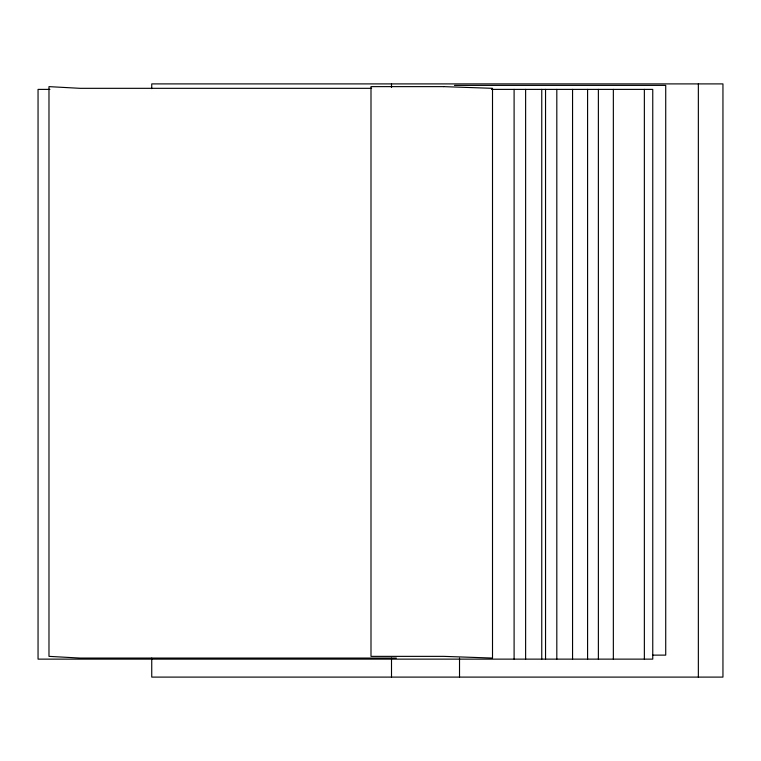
<?xml version="1.0" encoding="UTF-8"?>
<svg xmlns="http://www.w3.org/2000/svg" width="761" height="761" viewBox="0 0 761 761"><rect width="100%" height="100%" fill="white"/><g stroke="black" fill="none" stroke-linecap="round" stroke-linejoin="round"><path stroke-width="1.14" d="M454.45 85.384L665.723 85.384L665.723 655.126L652.643 655.126M371.596 88.324L80.095 88.324L48.98 86.63L48.98 656.363L80.095 658.065L396.348 658.065M49.931 89.389L38.05 89.389L38.05 659.131L652.757 659.131L652.757 89.389L491.501 89.389M698.351 83.9L698.351 677.1M644.358 89.389L644.358 659.131M613.347 89.389L613.347 659.131M598.374 89.389L598.374 659.131M587.587 89.389L587.587 659.131M572.557 89.389L572.557 659.131M556.814 89.389L556.814 659.131M545.542 89.389L545.542 659.131M541.756 89.389L541.756 659.131M525.623 89.389L525.623 659.131M514.103 89.389L514.103 659.131M459.52 658.084L459.52 677.1M391.506 83.9L391.506 87.467M391.506 658.084L391.506 677.1M151.743 88.657L151.743 83.9L722.95 83.9L722.95 677.1L151.743 677.1L151.743 658.084M443.673 86.63L370.997 86.63L370.997 656.363L443.673 656.363L492.51 658.065L492.51 88.324L443.673 86.63"/></g></svg>
